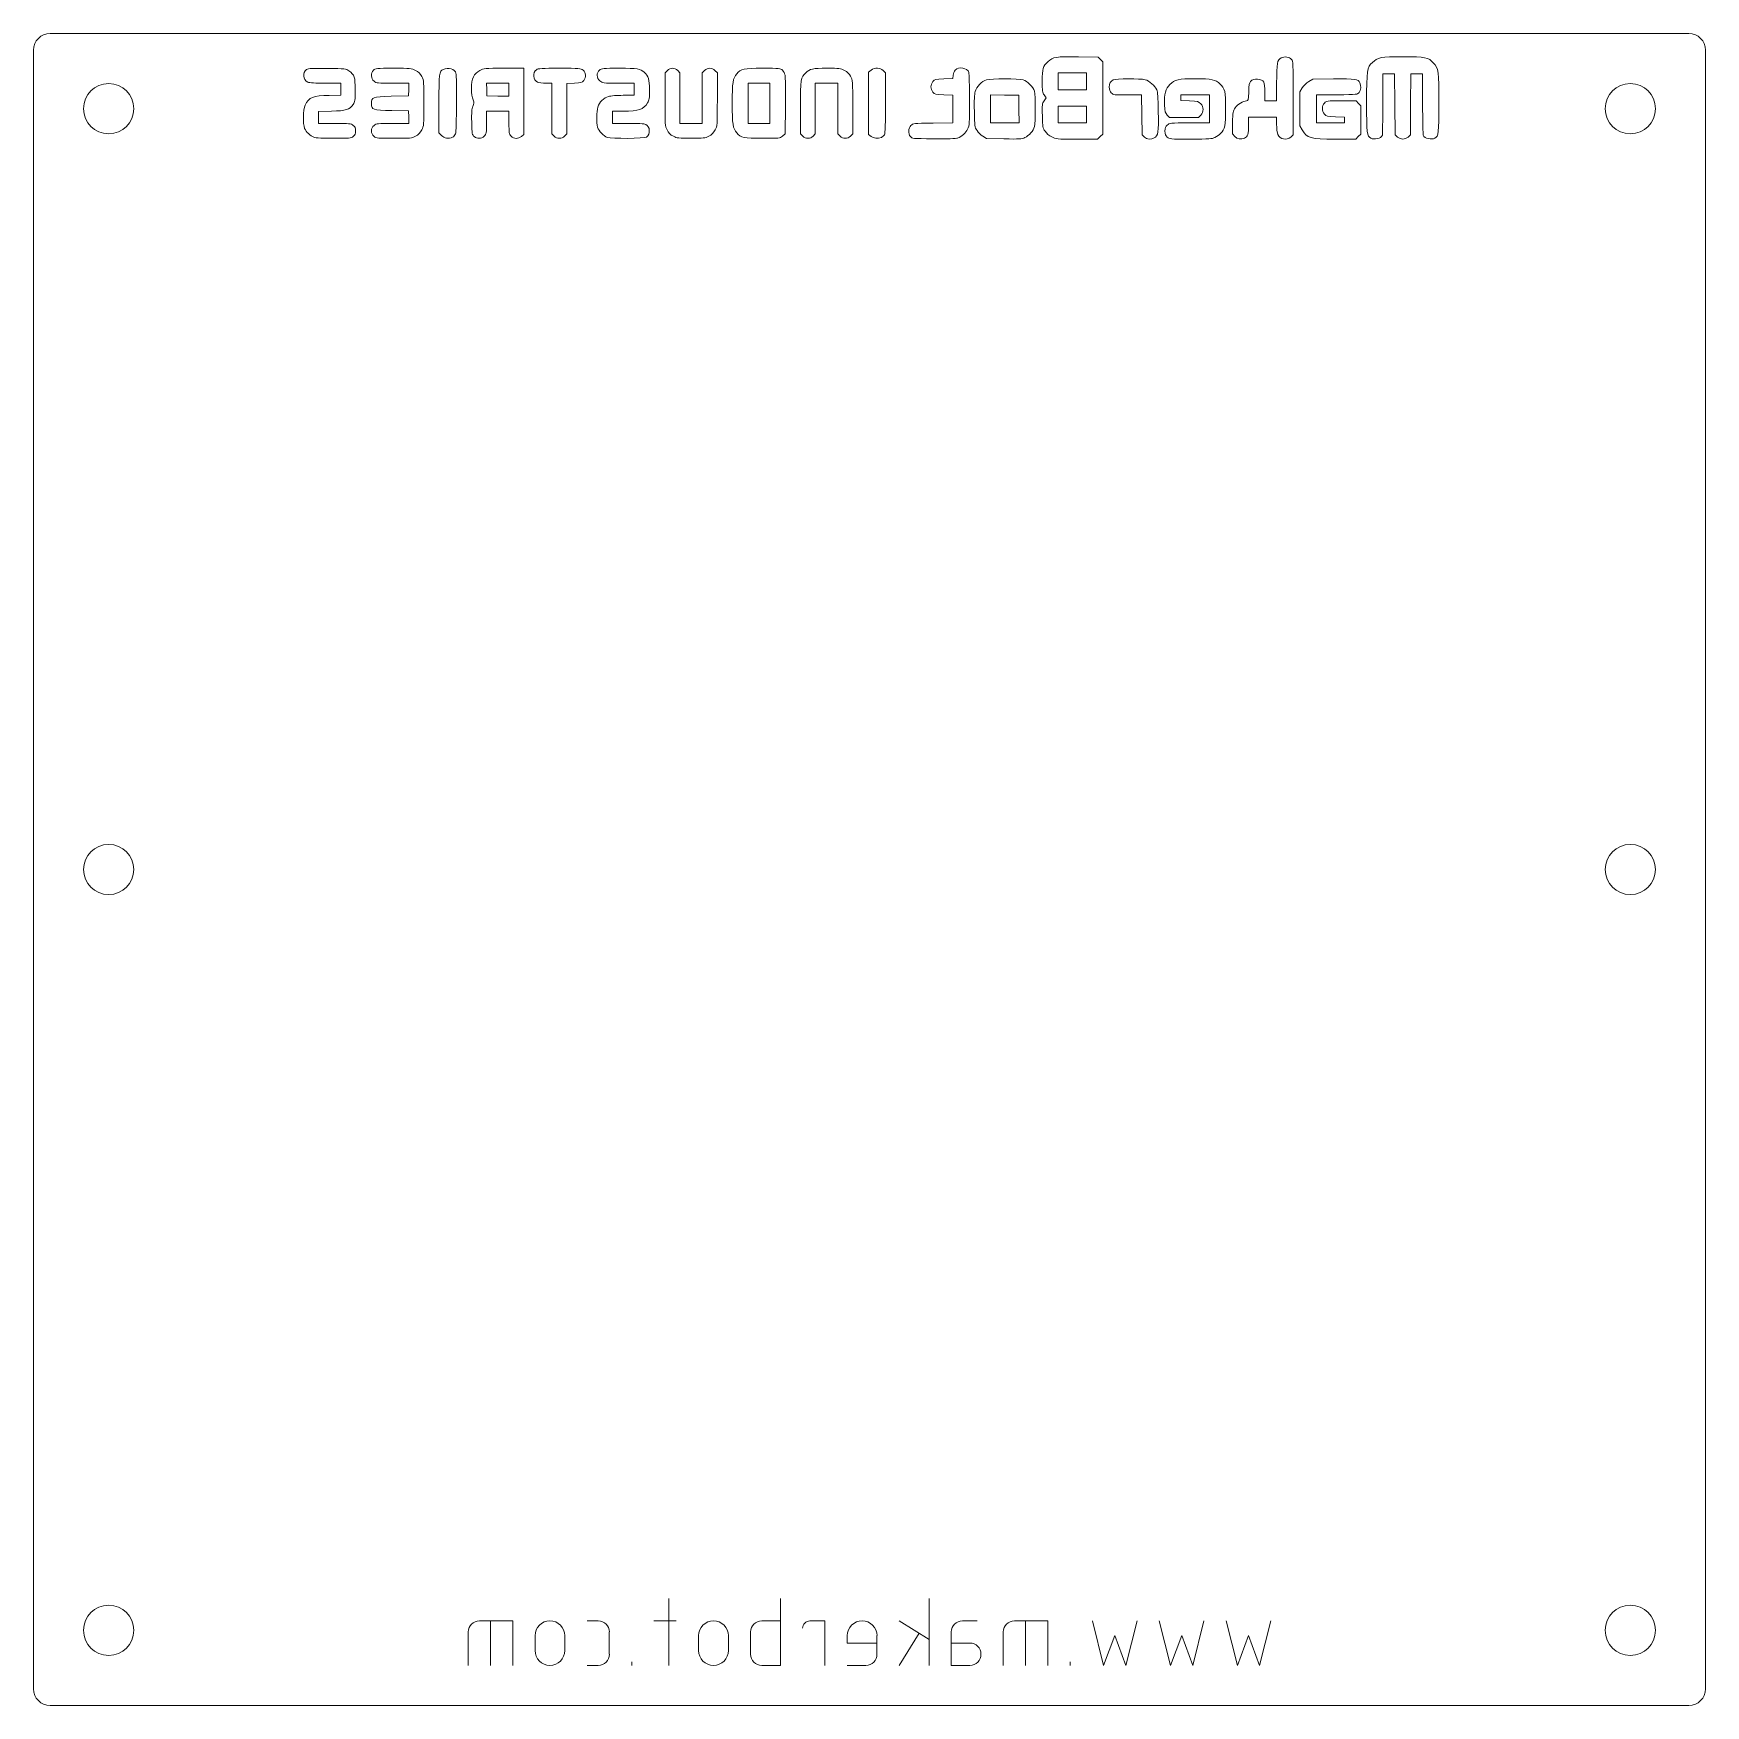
# Model space of a CAD drawing. Header units: millimetres. Extents: x -50 to 50, y -50 to 50.
import ezdxf

# ---------------------------------------------------------------- set-up
doc = ezdxf.new("R2010")
doc.units = ezdxf.units.MM
doc.layers.get('0').update_dxf_attribs({"linetype": 'CONTINUOUS', "lineweight": 0, "true_color": 0x000000})
doc.layers.add('etch', color=1, linetype='CONTINUOUS', lineweight=0, true_color=0xff0000)

msp = doc.modelspace()

# ---------------------------------------------------------------- linework, layer by layer
for p, q in [((49, 50), (-49, 50)), ((-50, 49), (-50, -49)), ((50, -49), (50, 49)), ((-49, -50), (49, -50))]:
    msp.add_line(p, q)
for centre in [(-45.5, 45.5), (45.5, 45.5), (-45.5, 0), (45.5, 0), (-45.5, -45.5), (45.5, -45.5)]:
    msp.add_circle(centre, 1.5)
for centre, start, end in [((-49, 49), 90, 180), ((49, 49), 0, 90), ((-49, -49), 180, 270), ((49, -49), 270, 0)]:
    msp.add_arc(centre, 1, start, end)
at = {"layer": 'etch', "lineweight": 5}
for p, q in [((13.68, 48.58), (12.49, 48.6)), ((13.82, 48.44), (13.68, 48.58)), ((13.96, 48.3), (13.82, 48.44)), ((13.96, 46.14), (13.96, 48.3)), ((-32.54, 47.02), (-31.62, 47.02)), ((-31.62, 47.02), (-31.62, 46.66)), ((-28.51, 47.02), (-27.54, 47.02)), ((-27.54, 47.02), (-27.55, 46.65)), ((-22.89, 46.65), (-22.91, 47.02)), ((-22.91, 47.02), (-22.24, 47.02)), ((-22.24, 47.02), (-21.56, 47.02)), ((-20.67, 47.92), (-21.86, 47.92)), ((-21.56, 47.02), (-21.56, 46.63)), ((-20.67, 45.94), (-20.67, 47.92)), ((-19.35, 47.02), (-18.99, 47.02)), ((-18.99, 47.02), (-18.99, 45.51)), ((-18.1, 47.01), (-17.65, 47.03)), ((-18.1, 45.51), (-18.1, 47.01)), ((-15.02, 47.02), (-14.08, 47.02)), ((-14.08, 47.02), (-14.08, 46.66)), ((-12.09, 47.78), (-12.23, 47.64)), ((-12.23, 47.64), (-12.23, 46.06)), ((-11.34, 47.64), (-11.47, 47.78)), ((-11.34, 46.13), (-11.34, 47.64)), ((-9.86, 47.78), (-10, 47.64)), ((-10, 47.64), (-10, 46.13)), ((-9.1, 47.64), (-9.24, 47.78)), ((-9.1, 46.06), (-9.1, 47.64)), ((-7.26, 45.82), (-7.26, 47.02)), ((-7.26, 47.02), (-6.62, 47.02)), ((-6.62, 47.02), (-5.97, 47.02)), ((-5.97, 47.02), (-5.97, 45.82)), ((-3.24, 45.51), (-3.24, 47.02)), ((-3.24, 47.02), (-2.56, 47.02)), ((-2.56, 47.02), (-1.89, 47.02)), ((-1.89, 47.02), (-1.89, 45.51)), ((0.1, 47.8), (-0.05, 47.69)), ((-0.05, 47.69), (-0.05, 45.82)), ((0.96, 47.64), (0.82, 47.78)), ((0.96, 45.85), (0.96, 47.64)), ((4.98, 47.3), (4.45, 47.28)), ((5.01, 47.5), (4.98, 47.3)), ((11.29, 47.13), (11.29, 47.64)), ((11.29, 47.64), (12.13, 47.64)), ((11.29, 46.63), (11.29, 47.13)), ((11.29, 47.13), (11.29, 47.13)), ((12.13, 47.64), (12.97, 47.64)), ((12.97, 47.64), (12.97, 47.13)), ((12.97, 47.13), (12.97, 46.63)), ((24.35, 47.02), (24.35, 45.97)), ((26.51, 47.26), (26.27, 47.12)), ((27.74, 47.28), (26.51, 47.26)), ((30.7, 45.79), (30.7, 47.59)), ((30.7, 47.59), (31.05, 47.59)), ((31.05, 47.59), (31.4, 47.59)), ((31.4, 47.59), (31.42, 45.76)), ((32.36, 45.76), (32.38, 47.59)), ((32.38, 47.59), (32.73, 47.59)), ((32.73, 47.59), (33.08, 47.59)), ((33.08, 47.59), (33.08, 45.79)), ((-31.62, 46.3), (-32.31, 46.29)), ((-31.62, 46.66), (-31.62, 46.3)), ((-27.57, 46.27), (-28.6, 46.24)), ((-27.55, 46.65), (-27.57, 46.27)), ((-22.88, 46.27), (-22.89, 46.65)), ((-22.89, 46.65), (-22.89, 46.65)), ((-22.22, 46.25), (-22.88, 46.27)), ((-21.56, 46.24), (-22.22, 46.25)), ((-21.56, 46.63), (-21.56, 46.24)), ((-14.08, 46.3), (-14.73, 46.3)), ((-14.08, 46.66), (-14.08, 46.3)), ((-11.34, 44.62), (-11.34, 46.13)), ((-10, 46.13), (-10, 44.62)), ((4.45, 46.33), (4.99, 46.31)), ((4.99, 46.31), (4.99, 45.48)), ((7.23, 45.48), (7.23, 46.32)), ((7.23, 46.32), (8.08, 46.31)), ((8.08, 46.31), (8.93, 46.3)), ((8.93, 46.3), (8.94, 45.47)), ((10.44, 46.32), (10.56, 46.14)), ((10.56, 46.14), (10.44, 45.97)), ((12.13, 46.63), (11.29, 46.63)), ((12.97, 46.63), (12.13, 46.63)), ((13.96, 43.98), (13.96, 46.14)), ((15.43, 46.32), (16.26, 46.32)), ((16.26, 46.32), (16.28, 45.12)), ((18.61, 46.15), (18.61, 46.32)), ((18.61, 46.32), (19.47, 46.32)), ((18.61, 45.98), (18.61, 46.15)), ((19.47, 46.32), (20.33, 46.32)), ((20.33, 46.32), (20.33, 45.48)), ((23.64, 45.97), (23.64, 46.48)), ((25.34, 43.93), (25.34, 46.13)), ((25.88, 46.74), (25.74, 46.5)), ((25.74, 46.5), (25.74, 45.48)), ((26.73, 46.32), (27.96, 46.33)), ((26.73, 45.48), (26.73, 46.32)), ((-32.96, 45.33), (-32.17, 45.35)), ((-32.96, 44.98), (-32.96, 45.33)), ((-28.57, 45.39), (-27.57, 45.37)), ((-27.57, 45.37), (-27.55, 45)), ((-25.75, 45.79), (-25.75, 44.05)), ((-22.9, 44.67), (-22.9, 45.35)), ((-22.9, 45.35), (-22.23, 45.35)), ((-22.23, 45.35), (-21.56, 45.35)), ((-21.56, 45.35), (-21.56, 44.67)), ((-20.67, 43.96), (-20.67, 45.94)), ((-18.99, 45.51), (-18.99, 44)), ((-18.1, 44), (-18.1, 45.51)), ((-15.36, 44.98), (-15.36, 45.35)), ((-15.36, 45.35), (-14.73, 45.35)), ((-7.26, 44.62), (-7.26, 45.82)), ((-7.26, 45.82), (-7.26, 45.82)), ((-5.97, 45.82), (-5.97, 44.62)), ((-5.05, 44), (-5.03, 45.66)), ((-4.13, 45.57), (-4.13, 44)), ((-3.24, 44), (-3.24, 45.51)), ((-1.89, 45.51), (-1.89, 44)), ((-1, 44), (-1, 45.61)), ((-0.05, 45.82), (-0.05, 43.96)), ((4.99, 45.48), (4.99, 44.65)), ((7.23, 44.65), (7.23, 45.48)), ((7.23, 45.48), (7.23, 45.48)), ((8.94, 45.47), (8.96, 44.65)), ((11.29, 45.15), (11.29, 45.66)), ((11.29, 45.66), (12.13, 45.66)), ((11.29, 44.65), (11.29, 45.15)), ((11.29, 45.15), (11.29, 45.15)), ((12.13, 45.66), (12.97, 45.66)), ((12.97, 45.66), (12.97, 45.15)), ((12.97, 45.15), (12.97, 44.65)), ((16.28, 45.12), (16.3, 43.93)), ((17.81, 45.12), (17.95, 44.98)), ((19.14, 45.96), (18.61, 45.98)), ((19.67, 44.98), (19.81, 45.11)), ((20.33, 45.48), (20.33, 44.65)), ((22.67, 44.52), (22.67, 45)), ((22.67, 45), (23.51, 45)), ((23.51, 45), (24.35, 45)), ((23.99, 45.97), (23.64, 45.97)), ((24.35, 45.97), (23.99, 45.97)), ((24.35, 45), (24.35, 44.57)), ((25.74, 45.48), (25.74, 44.47)), ((26.73, 44.65), (26.73, 45.48)), ((27.87, 45.01), (28.41, 44.99)), ((29.1, 45.97), (28.22, 45.97)), ((29.24, 45.82), (29.1, 45.97)), ((29.38, 45.68), (29.24, 45.82)), ((29.38, 44.83), (29.38, 45.68)), ((31.42, 45.76), (31.43, 43.93)), ((32.35, 43.93), (32.36, 45.76)), ((-32.96, 44.62), (-32.96, 44.98)), ((-31.99, 44.62), (-32.96, 44.62)), ((-27.54, 44.62), (-28.51, 44.62)), ((-27.55, 45), (-27.54, 44.62)), ((-25.75, 44.05), (-25.59, 43.89)), ((-15.36, 44.62), (-15.36, 44.98)), ((-14.44, 44.62), (-15.36, 44.62)), ((-10.67, 44.62), (-11.34, 44.62)), ((-10, 44.62), (-10.67, 44.62)), ((-6.62, 44.62), (-7.26, 44.62)), ((-5.97, 44.62), (-6.62, 44.62)), ((-4.13, 44), (-3.99, 43.86)), ((-1.89, 44), (-1.76, 43.86)), ((-1.14, 43.86), (-1, 44)), ((4.99, 44.65), (3.8, 44.64)), ((8.09, 44.65), (7.23, 44.65)), ((8.96, 44.65), (8.09, 44.65)), ((12.13, 44.65), (11.29, 44.65)), ((12.97, 44.65), (12.13, 44.65)), ((17.95, 44.98), (18.81, 44.98)), ((18.81, 44.98), (19.67, 44.98)), ((20.33, 44.65), (19.14, 44.65)), ((21.71, 44.66), (21.7, 43.99)), ((25.74, 44.47), (25.88, 44.23)), ((27.57, 44.65), (26.73, 44.65)), ((28.41, 44.65), (27.57, 44.65)), ((28.41, 44.99), (28.41, 44.82)), ((28.41, 44.82), (28.41, 44.65)), ((29.38, 43.98), (29.38, 44.83)), ((-30.88, 43.84), (-30.88, 43.84)), ((-27.15, 43.85), (-27.15, 43.85)), ((-24.94, 43.79), (-24.94, 43.79)), ((-20.82, 43.84), (-20.67, 43.96)), ((-20.82, 43.84), (-20.82, 43.84)), ((-18.99, 44), (-18.86, 43.86)), ((-18.24, 43.86), (-18.1, 44)), ((-18.24, 43.86), (-18.24, 43.86)), ((-13.33, 43.8), (-13.33, 43.8)), ((-9.6, 43.85), (-9.6, 43.85)), ((-5.21, 43.86), (-5.05, 44)), ((-5.21, 43.86), (-5.21, 43.86)), ((-3.37, 43.86), (-3.24, 44)), ((-1.14, 43.86), (-1.14, 43.86)), ((-0.05, 43.96), (0.1, 43.84)), ((0.71, 43.78), (0.71, 43.78)), ((5.27, 43.74), (5.27, 43.74)), ((6.78, 43.85), (6.99, 43.71)), ((6.99, 43.71), (8.04, 43.69)), ((9.29, 43.77), (9.29, 43.77)), ((12.39, 43.68), (13.63, 43.68)), ((13.63, 43.68), (13.79, 43.83)), ((13.79, 43.83), (13.96, 43.98)), ((13.79, 43.83), (13.79, 43.83)), ((16.3, 43.93), (16.44, 43.8)), ((17.03, 43.75), (17.03, 43.75)), ((20.66, 43.78), (20.66, 43.78)), ((21.7, 43.99), (21.85, 43.83)), ((25.19, 43.8), (25.34, 43.93)), ((25.19, 43.8), (25.19, 43.8)), ((27.86, 43.68), (29.08, 43.68)), ((29.08, 43.68), (29.23, 43.83)), ((29.23, 43.83), (29.38, 43.98)), ((29.23, 43.83), (29.23, 43.83)), ((31.43, 43.93), (31.58, 43.8)), ((32.21, 43.8), (32.35, 43.93)), ((33.81, 43.74), (33.81, 43.74))]:
    msp.add_line(p, q, dxfattribs=at)
at = {"layer": 'etch'}
for p, q in [((-12, -43.6), (-12, -47.6)), ((-5.33, -43.6), (-5.33, -47.6)), ((3.56, -43.6), (3.56, -47.6)), ((-21.33, -44.93), (-23.33, -44.93)), ((-22.67, -44.93), (-22.67, -47.6)), ((-21.33, -47.6), (-21.33, -44.93)), ((-16.89, -44.93), (-16.22, -44.93)), ((-11.56, -44.93), (-12.89, -44.93)), ((-6.44, -44.93), (-5.33, -44.93)), ((-2.67, -44.93), (-3.56, -44.93)), ((-2.67, -47.6), (-2.67, -44.93)), ((3.56, -46.04), (1.78, -44.93)), ((6.44, -44.93), (5.56, -44.93)), ((10.67, -44.93), (8.67, -44.93)), ((9.33, -44.93), (9.33, -47.6)), ((10.67, -47.6), (10.67, -44.93)), ((14, -47.6), (13.33, -44.93)), ((16, -44.93), (15.33, -47.6)), ((18, -47.6), (17.33, -44.93)), ((20, -44.93), (19.33, -47.6)), ((22, -47.6), (21.33, -44.93)), ((24, -44.93), (23.33, -47.6)), ((-24, -45.6), (-24, -47.6)), ((-20, -46.71), (-20, -45.82)), ((-18.22, -45.82), (-18.22, -46.71)), ((-15.56, -45.6), (-15.56, -46.93)), ((-10.22, -46.71), (-10.22, -45.82)), ((-8.44, -45.82), (-8.44, -46.71)), ((-7.11, -46.93), (-7.11, -45.6)), ((-1.33, -46.27), (-1.33, -45.82)), ((0.44, -45.82), (0.44, -46.93)), ((2.97, -45.68), (1.78, -47.6)), ((4.89, -45.6), (4.89, -47.6)), ((8, -45.6), (8, -47.6)), ((14.67, -45.82), (14, -47.6)), ((15.33, -47.6), (14.67, -45.82)), ((18.67, -45.82), (18, -47.6)), ((19.33, -47.6), (18.67, -45.82)), ((22.67, -45.82), (22, -47.6)), ((23.33, -47.6), (22.67, -45.82)), ((0.44, -46.27), (-1.33, -46.27)), ((6, -46.27), (4.89, -46.27)), ((-16.22, -47.6), (-16.89, -47.6)), ((-14.22, -47.6), (-14.22, -47.38)), ((-5.33, -47.6), (-6.44, -47.6)), ((-0.22, -47.6), (-1.33, -47.6)), ((4.89, -47.6), (6, -47.6)), ((12, -47.6), (12, -47.38))]:
    msp.add_line(p, q, dxfattribs=at)
for centre, radius, start, end in [((-23.33, -45.6), 0.667, 90, 180), ((-19.11, -45.82), 0.889, 360, 180), ((-16.22, -45.6), 0.667, 360, 90), ((-9.33, -45.82), 0.889, 360, 180), ((-6.44, -45.6), 0.667, 90, 180), ((-3.56, -45.38), 0.444, 90, 180), ((-0.44, -45.82), 0.889, 360, 180), ((5.56, -45.6), 0.667, 90, 180), ((8.67, -45.6), 0.667, 90, 180), ((-19.11, -46.71), 0.889, 180, 360), ((-16.22, -46.93), 0.667, 270, 360), ((-9.33, -46.71), 0.889, 180, 360), ((-6.44, -46.93), 0.667, 180, 270), ((-0.22, -46.93), 0.667, 270, 360), ((6, -46.93), 0.667, 270, 90)]:
    msp.add_arc(centre, radius, start, end, dxfattribs=at)
at = {"layer": 'etch', "lineweight": 5}
for points in [[(5.94, 47.66), (5.86, 47.94), (5.34, 48.04), (5.12, 47.8)], [(10.68, 48.32), (10.37, 48.04), (10.33, 47.9), (10.33, 47.15)], [(12.49, 48.6), (11.15, 48.62), (10.98, 48.59), (10.68, 48.32)], [(24.62, 48.54), (24.38, 48.42), (24.35, 48.24), (24.35, 47.02)], [(25.24, 48.45), (25.11, 48.6), (24.83, 48.64), (24.62, 48.54)], [(25.34, 46.13), (25.34, 48.23), (25.33, 48.35), (25.24, 48.45)], [(30.08, 48.27), (29.75, 47.95), (29.73, 47.82), (29.73, 45.85)], [(31.89, 48.61), (30.59, 48.61), (30.39, 48.57), (30.08, 48.27)], [(33.73, 48.23), (33.42, 48.57), (33.24, 48.61), (31.89, 48.61)], [(34.05, 45.81), (34.05, 47.75), (34.03, 47.91), (33.73, 48.23)], [(-33.66, 47.84), (-33.92, 47.67), (-33.88, 47.22), (-33.6, 47.09)], [(-32.41, 47.91), (-33.33, 47.92), (-33.55, 47.91), (-33.66, 47.84)], [(-33.6, 47.09), (-33.51, 47.05), (-33.11, 47.02), (-32.54, 47.02)], [(-31.14, 47.77), (-31.28, 47.88), (-31.39, 47.89), (-32.41, 47.91)], [(-30.76, 46.63), (-30.76, 47.41), (-30.79, 47.51), (-31.14, 47.77)], [(-29.67, 47.8), (-29.84, 47.63), (-29.82, 47.29), (-29.63, 47.14)], [(-28.48, 47.92), (-29.48, 47.92), (-29.56, 47.91), (-29.67, 47.8)], [(-29.63, 47.14), (-29.49, 47.03), (-29.41, 47.02), (-28.51, 47.02)], [(-27.15, 47.79), (-27.38, 47.91), (-27.47, 47.92), (-28.48, 47.92)], [(-26.77, 47.42), (-26.87, 47.6), (-26.97, 47.7), (-27.15, 47.79)], [(-26.65, 45.82), (-26.65, 47.11), (-26.65, 47.18), (-26.77, 47.42)], [(-25.49, 47.85), (-25.74, 47.74), (-25.75, 47.62), (-25.75, 45.79)], [(-24.73, 47.63), (-24.79, 47.86), (-25.2, 47.99), (-25.49, 47.85)], [(-24.76, 43.99), (-24.69, 44.13), (-24.67, 47.39), (-24.73, 47.63)], [(-23.3, 47.79), (-23.66, 47.6), (-23.8, 47.3), (-23.8, 46.7)], [(-21.86, 47.92), (-23, 47.92), (-23.07, 47.91), (-23.3, 47.79)], [(-19.92, 47.83), (-20.17, 47.66), (-20.13, 47.21), (-19.85, 47.09)], [(-18.54, 47.92), (-19.57, 47.92), (-19.83, 47.9), (-19.92, 47.83)], [(-19.85, 47.09), (-19.78, 47.05), (-19.55, 47.02), (-19.35, 47.02)], [(-17.13, 47.8), (-17.27, 47.91), (-17.35, 47.92), (-18.54, 47.92)], [(-17.65, 47.03), (-17.25, 47.05), (-17.18, 47.07), (-17.09, 47.18)], [(-17.09, 47.18), (-16.93, 47.38), (-16.95, 47.66), (-17.13, 47.8)], [(-16.15, 47.81), (-16.34, 47.66), (-16.33, 47.33), (-16.12, 47.16)], [(-14.97, 47.92), (-15.91, 47.92), (-16.03, 47.91), (-16.15, 47.81)], [(-16.12, 47.16), (-15.97, 47.03), (-15.94, 47.02), (-15.02, 47.02)], [(-13.47, 47.68), (-13.7, 47.89), (-13.88, 47.92), (-14.97, 47.92)], [(-13.15, 46.63), (-13.16, 47.26), (-13.21, 47.43), (-13.47, 47.68)], [(-11.78, 47.92), (-11.89, 47.92), (-12.01, 47.87), (-12.09, 47.78)], [(-11.47, 47.78), (-11.56, 47.87), (-11.68, 47.92), (-11.78, 47.92)], [(-9.55, 47.92), (-9.66, 47.92), (-9.77, 47.87), (-9.86, 47.78)], [(-9.24, 47.78), (-9.33, 47.87), (-9.44, 47.92), (-9.55, 47.92)], [(-7.94, 47.59), (-8.17, 47.31), (-8.21, 47.08), (-8.21, 45.82)], [(-6.38, 47.92), (-7.54, 47.92), (-7.69, 47.88), (-7.94, 47.59)], [(-5.2, 47.81), (-5.31, 47.91), (-5.4, 47.92), (-6.38, 47.92)], [(-5.05, 47.51), (-5.07, 47.61), (-5.14, 47.74), (-5.2, 47.81)], [(-5.03, 45.66), (-5.02, 46.58), (-5.03, 47.41), (-5.05, 47.51)], [(-3.81, 47.65), (-4.12, 47.37), (-4.13, 47.27), (-4.13, 45.57)], [(-2.54, 47.92), (-3.4, 47.92), (-3.56, 47.88), (-3.81, 47.65)], [(-1.5, 47.79), (-1.72, 47.91), (-1.81, 47.92), (-2.54, 47.92)], [(-1.13, 47.44), (-1.2, 47.57), (-1.34, 47.71), (-1.5, 47.79)], [(-1, 45.61), (-1, 47.17), (-1.01, 47.22), (-1.13, 47.44)], [(0.82, 47.78), (0.64, 47.96), (0.31, 47.97), (0.1, 47.8)], [(3.79, 47.12), (3.72, 47.03), (3.67, 46.91), (3.67, 46.8)], [(4.45, 47.28), (3.94, 47.26), (3.91, 47.26), (3.79, 47.12)], [(5.12, 47.8), (5.07, 47.74), (5.02, 47.61), (5.01, 47.5)], [(5.98, 46.02), (5.98, 46.84), (5.96, 47.58), (5.94, 47.66)], [(7, 47.22), (6.72, 47.14), (6.4, 46.81), (6.32, 46.52)], [(9.18, 47.22), (8.9, 47.31), (7.29, 47.31), (7, 47.22)], [(9.86, 46.54), (9.79, 46.8), (9.45, 47.14), (9.18, 47.22)], [(10.33, 47.15), (10.33, 46.54), (10.34, 46.47), (10.44, 46.32)], [(14.58, 47.23), (14.4, 47.13), (14.34, 47.02), (14.34, 46.79)], [(16.49, 47.23), (16.22, 47.31), (14.72, 47.3), (14.58, 47.23)], [(17.18, 46.63), (17.07, 46.86), (16.73, 47.17), (16.49, 47.23)], [(19.51, 47.29), (18.46, 47.29), (18.25, 47.24), (17.97, 46.95)], [(20.96, 46.99), (20.7, 47.24), (20.46, 47.29), (19.51, 47.29)], [(22.79, 47.13), (22.71, 47.04), (22.69, 46.92), (22.68, 46.49)], [(23.59, 47.08), (23.46, 47.31), (22.98, 47.34), (22.79, 47.13)], [(23.64, 46.48), (23.64, 46.76), (23.61, 47.03), (23.59, 47.08)], [(26.27, 47.12), (26.11, 47.03), (25.98, 46.9), (25.88, 46.74)], [(29.32, 47.05), (29.22, 47.27), (29.07, 47.29), (27.74, 47.28)], [(29.28, 46.47), (29.39, 46.6), (29.41, 46.86), (29.32, 47.05)], [(-32.31, 46.29), (-33.26, 46.29), (-33.54, 46.18), (-33.75, 45.71)], [(-30.87, 45.76), (-30.77, 45.9), (-30.76, 45.99), (-30.76, 46.63)], [(-28.6, 46.24), (-29.74, 46.21), (-29.78, 46.2), (-29.78, 45.79)], [(-23.8, 46.7), (-23.8, 46.41), (-23.77, 46.16), (-23.71, 46.03)], [(-23.71, 46.03), (-23.64, 45.85), (-23.64, 45.81), (-23.72, 45.64)], [(-15.61, 46.23), (-15.89, 46.16), (-16.17, 45.88), (-16.25, 45.6)], [(-14.73, 46.3), (-15.09, 46.3), (-15.49, 46.27), (-15.61, 46.23)], [(-13.27, 45.85), (-13.17, 46.01), (-13.15, 46.14), (-13.15, 46.63)], [(-12.23, 46.06), (-12.23, 44.53), (-12.23, 44.47), (-12.11, 44.23)], [(-9.23, 44.23), (-9.11, 44.46), (-9.1, 44.51), (-9.1, 46.06)], [(3.67, 46.8), (3.67, 46.7), (3.72, 46.58), (3.79, 46.49)], [(3.79, 46.49), (3.91, 46.35), (3.94, 46.35), (4.45, 46.33)], [(5.87, 44.28), (5.98, 44.51), (5.98, 44.59), (5.98, 46.02)], [(6.32, 46.52), (6.27, 46.36), (6.26, 46), (6.27, 45.35)], [(9.87, 44.43), (9.94, 44.68), (9.93, 46.29), (9.86, 46.54)], [(14.34, 46.79), (14.34, 46.62), (14.37, 46.54), (14.46, 46.45)], [(14.46, 46.45), (14.59, 46.32), (14.6, 46.32), (15.43, 46.32)], [(17.27, 45.33), (17.26, 46.2), (17.24, 46.49), (17.18, 46.63)], [(17.97, 46.95), (17.7, 46.69), (17.62, 46.39), (17.65, 45.73)], [(21.3, 45.49), (21.3, 46.55), (21.26, 46.71), (20.96, 46.99)], [(22.68, 46.49), (22.66, 45.99), (22.66, 45.97), (22.55, 45.97)], [(27.96, 46.33), (29.17, 46.35), (29.18, 46.35), (29.28, 46.47)], [(-33.75, 45.71), (-33.88, 45.43), (-33.9, 44.6), (-33.78, 44.32)], [(-32.17, 45.35), (-31.29, 45.38), (-31.11, 45.43), (-30.87, 45.76)], [(-29.78, 45.79), (-29.78, 45.43), (-29.71, 45.41), (-28.57, 45.39)], [(-26.78, 44.23), (-26.65, 44.46), (-26.65, 44.52), (-26.65, 45.82)], [(-23.72, 45.64), (-23.79, 45.49), (-23.8, 45.3), (-23.79, 44.7)], [(-16.25, 45.6), (-16.33, 45.32), (-16.33, 44.66), (-16.26, 44.39)], [(-14.73, 45.35), (-13.79, 45.35), (-13.51, 45.45), (-13.27, 45.85)], [(-8.21, 45.82), (-8.21, 44.56), (-8.17, 44.33), (-7.94, 44.06)], [(0.9, 43.94), (0.93, 44.01), (0.96, 44.69), (0.96, 45.85)], [(6.27, 45.35), (6.29, 44.42), (6.29, 44.41), (6.43, 44.2)], [(10.44, 45.97), (10.32, 45.8), (10.32, 45.75), (10.34, 45.07)], [(10.34, 45.07), (10.35, 44.38), (10.36, 44.35), (10.5, 44.15)], [(17.03, 43.75), (17.26, 43.86), (17.3, 44.1), (17.27, 45.33)], [(17.65, 45.73), (17.67, 45.29), (17.68, 45.25), (17.81, 45.12)], [(19.81, 45.8), (19.68, 45.93), (19.64, 45.94), (19.14, 45.96)], [(19.81, 45.11), (20, 45.3), (20, 45.61), (19.81, 45.8)], [(21, 44.02), (21.27, 44.3), (21.3, 44.46), (21.3, 45.49)], [(21.87, 45.56), (21.74, 45.35), (21.73, 45.3), (21.71, 44.66)], [(22.55, 45.97), (22.33, 45.96), (22.02, 45.77), (21.87, 45.56)], [(27.21, 45.84), (27.04, 45.67), (27.04, 45.37), (27.21, 45.17)], [(28.22, 45.97), (27.35, 45.97), (27.34, 45.96), (27.21, 45.84)], [(27.21, 45.17), (27.33, 45.03), (27.36, 45.03), (27.87, 45.01)], [(29.73, 45.85), (29.73, 44.03), (29.75, 43.86), (29.98, 43.74)], [(30.67, 43.91), (30.68, 43.96), (30.7, 44.8), (30.7, 45.79)], [(33.08, 45.79), (33.08, 44.8), (33.1, 43.96), (33.12, 43.91)], [(33.81, 43.74), (34.03, 43.86), (34.05, 44.04), (34.05, 45.81)], [(-33.78, 44.32), (-33.69, 44.11), (-33.44, 43.87), (-33.23, 43.79)], [(-30.88, 44.5), (-31.01, 44.61), (-31.1, 44.62), (-31.99, 44.62)], [(-30.73, 44.17), (-30.73, 44.34), (-30.76, 44.41), (-30.88, 44.5)], [(-30.88, 43.84), (-30.76, 43.93), (-30.73, 44.01), (-30.73, 44.17)], [(-29.63, 44.5), (-29.84, 44.34), (-29.84, 44.01), (-29.63, 43.84)], [(-28.51, 44.62), (-29.41, 44.62), (-29.49, 44.61), (-29.63, 44.5)], [(-27.15, 43.85), (-26.98, 43.94), (-26.87, 44.06), (-26.78, 44.23)], [(-23.79, 44.7), (-23.77, 43.98), (-23.76, 43.93), (-23.64, 43.83)], [(-23.04, 43.86), (-22.91, 43.99), (-22.9, 44.03), (-22.9, 44.67)], [(-21.56, 44.67), (-21.56, 44.03), (-21.56, 43.99), (-21.43, 43.86)], [(-16.26, 44.39), (-16.19, 44.17), (-15.91, 43.87), (-15.68, 43.78)], [(-13.38, 44.56), (-13.47, 44.6), (-13.87, 44.62), (-14.44, 44.62)], [(-13.33, 43.8), (-13.09, 43.98), (-13.12, 44.43), (-13.38, 44.56)], [(-12.11, 44.23), (-12.02, 44.05), (-11.91, 43.94), (-11.73, 43.85)], [(-9.6, 43.85), (-9.44, 43.94), (-9.32, 44.06), (-9.23, 44.23)], [(-7.94, 44.06), (-7.69, 43.76), (-7.54, 43.73), (-6.4, 43.73)], [(2.48, 44.5), (2.32, 44.34), (2.3, 44.01), (2.45, 43.83)], [(3.8, 44.64), (2.62, 44.62), (2.61, 44.62), (2.48, 44.5)], [(5.27, 43.74), (5.53, 43.83), (5.76, 44.04), (5.87, 44.28)], [(6.43, 44.2), (6.5, 44.08), (6.66, 43.92), (6.78, 43.85)], [(9.29, 43.77), (9.54, 43.89), (9.8, 44.18), (9.87, 44.43)], [(10.5, 44.15), (10.59, 44.02), (10.74, 43.89), (10.9, 43.81)], [(17.81, 44.52), (17.69, 44.42), (17.67, 44.36), (17.67, 44.16)], [(17.67, 44.16), (17.67, 43.97), (17.69, 43.9), (17.81, 43.8)], [(19.14, 44.65), (17.96, 44.65), (17.95, 44.64), (17.81, 44.52)], [(20.66, 43.78), (20.78, 43.83), (20.93, 43.94), (21, 44.02)], [(22.43, 43.74), (22.62, 43.82), (22.67, 43.99), (22.67, 44.52)], [(24.35, 44.57), (24.35, 44.3), (24.38, 44.07), (24.42, 43.96)], [(25.88, 44.23), (26.18, 43.73), (26.35, 43.68), (27.86, 43.68)], [(-33.23, 43.79), (-33.13, 43.75), (-32.63, 43.73), (-32.05, 43.73)], [(-32.05, 43.73), (-31.1, 43.73), (-31.01, 43.73), (-30.88, 43.84)], [(-29.63, 43.84), (-29.49, 43.73), (-29.41, 43.73), (-28.44, 43.73)], [(-28.44, 43.73), (-27.45, 43.73), (-27.38, 43.73), (-27.15, 43.85)], [(-25.59, 43.89), (-25.42, 43.72), (-25.17, 43.68), (-24.94, 43.79)], [(-24.94, 43.79), (-24.87, 43.82), (-24.79, 43.91), (-24.76, 43.99)], [(-23.64, 43.83), (-23.46, 43.68), (-23.21, 43.7), (-23.04, 43.86)], [(-21.43, 43.86), (-21.26, 43.69), (-21.02, 43.68), (-20.82, 43.84)], [(-18.86, 43.86), (-18.77, 43.78), (-18.66, 43.73), (-18.55, 43.73)], [(-18.55, 43.73), (-18.44, 43.73), (-18.32, 43.78), (-18.24, 43.86)], [(-15.68, 43.78), (-15.45, 43.7), (-13.45, 43.71), (-13.33, 43.8)], [(-11.73, 43.85), (-11.51, 43.74), (-11.41, 43.73), (-10.67, 43.73)], [(-10.67, 43.73), (-9.92, 43.73), (-9.83, 43.74), (-9.6, 43.85)], [(-6.4, 43.73), (-5.39, 43.73), (-5.36, 43.73), (-5.21, 43.86)], [(-3.99, 43.86), (-3.91, 43.78), (-3.79, 43.73), (-3.68, 43.73)], [(-3.68, 43.73), (-3.57, 43.73), (-3.46, 43.78), (-3.37, 43.86)], [(-1.76, 43.86), (-1.67, 43.78), (-1.56, 43.73), (-1.45, 43.73)], [(-1.45, 43.73), (-1.34, 43.73), (-1.22, 43.78), (-1.14, 43.86)], [(0.1, 43.84), (0.25, 43.72), (0.5, 43.7), (0.71, 43.78)], [(0.71, 43.78), (0.78, 43.81), (0.86, 43.88), (0.9, 43.94)], [(2.45, 43.83), (2.54, 43.71), (2.55, 43.71), (3.83, 43.7)], [(3.83, 43.7), (4.65, 43.69), (5.18, 43.71), (5.27, 43.74)], [(8.04, 43.69), (8.97, 43.68), (9.1, 43.69), (9.29, 43.77)], [(10.9, 43.81), (11.16, 43.68), (11.17, 43.68), (12.39, 43.68)], [(16.44, 43.8), (16.6, 43.67), (16.83, 43.64), (17.03, 43.75)], [(17.81, 43.8), (17.95, 43.68), (17.95, 43.68), (19.21, 43.68)], [(19.21, 43.68), (20.32, 43.68), (20.48, 43.69), (20.66, 43.78)], [(21.85, 43.83), (22.01, 43.67), (22.21, 43.64), (22.43, 43.74)], [(24.42, 43.96), (24.54, 43.67), (24.94, 43.59), (25.19, 43.8)], [(29.98, 43.74), (30.19, 43.62), (30.59, 43.72), (30.67, 43.91)], [(31.58, 43.8), (31.76, 43.64), (32.02, 43.64), (32.21, 43.8)], [(33.12, 43.91), (33.19, 43.72), (33.61, 43.62), (33.81, 43.74)]]:
    msp.add_open_spline(points, degree=3, dxfattribs=at)

doc.saveas('drawing.dxf')
